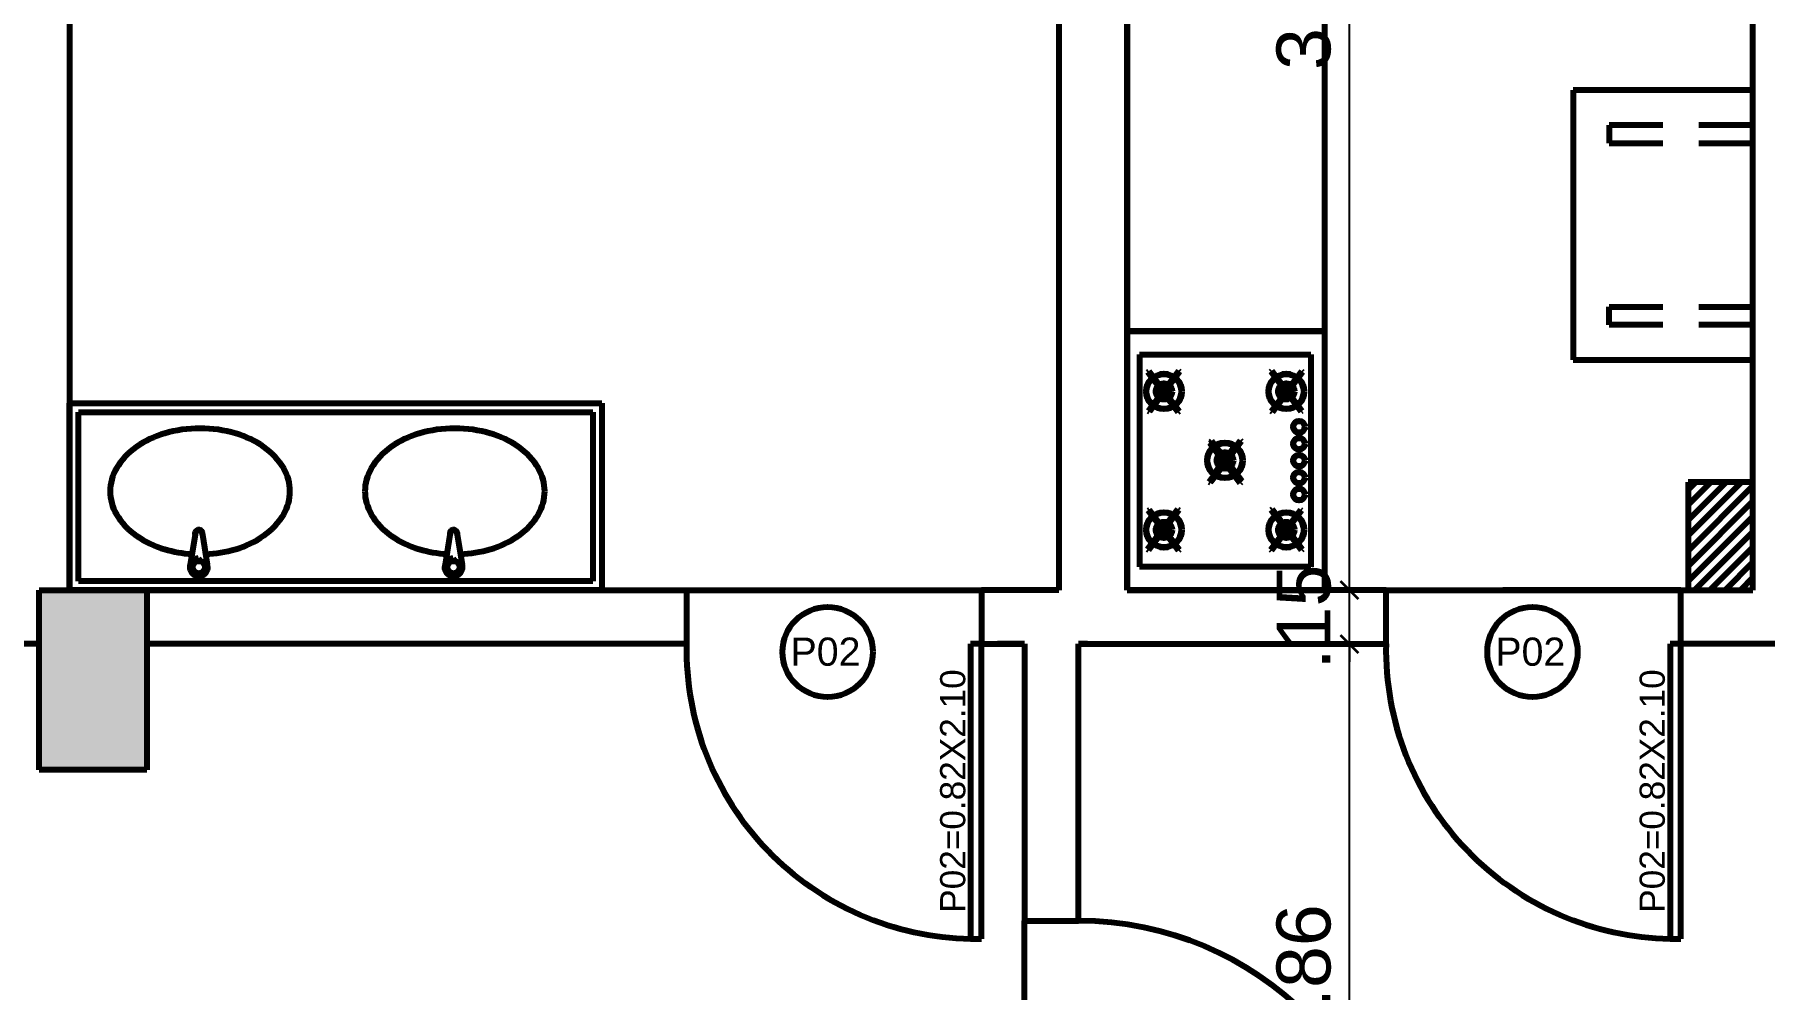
# Model space of a CAD drawing. Header units: metres. Extents: x -15851 to -15710, y 6781 to 6850.
# Drawn here: x -15734.989 to -15730.179, y 6801.607 to 6804.262 of the extents above; entities that cross this region are included whole.
import ezdxf

# ---------------------------------------------------------------- set-up
doc = ezdxf.new("R2010")
doc.units = ezdxf.units.M
doc.linetypes.add('HIDDEN', pattern=[0.375, 0.25, -0.125])
doc.layers.add('cota', color=18, linetype='Continuous', lineweight=9)
doc.layers.add('parede', color=8, linetype='Continuous', lineweight=80)
doc.styles.add('AMBI', font='arial.ttf')
doc.styles.add('arial', font='arial.ttf')
doc.dimstyles.new('1-50', dxfattribs={"dimtxt": 0.15, "dimasz": 0.05, "dimexe": 0.1, "dimexo": 0.15, "dimgap": 0.05, "dimtad": 1, "dimzin": 4, "dimdsep": 46, "dimtxsty": 'arial', "dimblk": 'ARCHTICK', "dimcen": 0, "dimdle": 0.08, "dimclrd": 256, "dimclre": 256, "dimclrt": 256, "dimadec": 1, "dimazin": 0, "dimtfac": 1, "dimtix": 1, "dimtmove": 0, "dimatfit": 0, "dimldrblk": 'ARCHTICK', "dimfxl": 1, "dimtolj": 1, "dimarcsym": 0})

# ---------------------------------------------------------------- blocks, each defined once
blk = doc.blocks.new('asdf')
at = {"layer": 'parede'}
h = blk.add_hatch(color=256, dxfattribs=at)
h.paths.add_polyline_path([(-15936.6437, 6790.3875), (-15936.9437, 6790.3875), (-15936.9437, 6789.8875), (-15936.6437, 6789.8875)])
h.paths.add_polyline_path([(-15936.6437, 6796.4875), (-15936.9437, 6796.4875), (-15936.9437, 6795.9875), (-15936.6437, 6795.9875)])
h.paths.add_polyline_path([(-15936.6437, 6802.7175), (-15936.9437, 6802.7175), (-15936.9437, 6802.2175), (-15936.6437, 6802.2175)])
h.paths.add_polyline_path([(-15941.4237, 6802.7175), (-15941.7237, 6802.7175), (-15941.7237, 6802.2175), (-15941.4237, 6802.2175)])
h.paths.add_polyline_path([(-15941.4237, 6796.4875), (-15941.7237, 6796.4875), (-15941.7237, 6795.9875), (-15941.4237, 6795.9875)])
h.paths.add_polyline_path([(-15941.4237, 6790.3875), (-15941.7237, 6790.3875), (-15941.7237, 6789.8875), (-15941.4237, 6789.8875)])
h.paths.add_polyline_path([(-15941.5737, 6787.3375), (-15941.8737, 6787.3375), (-15941.8737, 6787.1375), (-15941.5737, 6787.1375)])
h.paths.add_polyline_path([(-15946.2037, 6787.3375), (-15946.5037, 6787.3375), (-15946.5037, 6787.1375), (-15946.2037, 6787.1375)])
h.paths.add_polyline_path([(-15948.8937, 6787.3375), (-15949.1937, 6787.3375), (-15949.1937, 6787.1375), (-15948.8937, 6787.1375)])
h.paths.add_polyline_path([(-15950.9837, 6790.3875), (-15951.2837, 6790.3875), (-15951.2837, 6789.8875), (-15950.9837, 6789.8875)])
h.paths.add_polyline_path([(-15955.7637, 6790.3875), (-15956.0637, 6790.3875), (-15956.0637, 6790.2375), (-15956.0637, 6789.8875), (-15955.7637, 6789.8875)])
h.paths.add_polyline_path([(-15960.5437, 6790.3875), (-15960.8437, 6790.3875), (-15960.8437, 6789.8875), (-15960.5437, 6789.8875)])
h.paths.add_polyline_path([(-15960.5437, 6796.4875), (-15960.8437, 6796.4875), (-15960.8437, 6795.9875), (-15960.5437, 6795.9875)])
h.paths.add_polyline_path([(-15955.7637, 6796.4875), (-15956.0637, 6796.4875), (-15956.0637, 6795.9875), (-15955.7637, 6795.9875)])
h.paths.add_polyline_path([(-15950.9837, 6796.4875), (-15951.2837, 6796.4875), (-15951.2837, 6795.9875), (-15950.9837, 6795.9875)])
h.paths.add_polyline_path([(-15946.2037, 6796.4875), (-15946.5037, 6796.4875), (-15946.5037, 6795.9875), (-15946.2037, 6795.9875)])
h.paths.add_polyline_path([(-15943.7537, 6800.7375), (-15944.0537, 6800.7375), (-15944.0537, 6800.5375), (-15943.7537, 6800.5375)])
h.paths.add_polyline_path([(-15946.3187, 6802.7175), (-15946.6187, 6802.7175), (-15946.6187, 6802.2175), (-15946.3187, 6802.2175)])
h.paths.add_polyline_path([(-15948.5937, 6800.7375), (-15948.8937, 6800.7375), (-15948.8937, 6800.5375), (-15948.5937, 6800.5375)])
h.paths.add_polyline_path([(-15953.4337, 6800.7375), (-15953.7337, 6800.7375), (-15953.7337, 6800.5375), (-15953.4337, 6800.5375)])
h.paths.add_polyline_path([(-15950.7887, 6802.7175), (-15951.0887, 6802.7175), (-15951.0887, 6802.2175), (-15950.7887, 6802.2175)])
h.paths.add_polyline_path([(-15955.7637, 6802.7175), (-15956.0637, 6802.7175), (-15956.0637, 6802.2175), (-15955.7637, 6802.2175)])
h.paths.add_polyline_path([(-15960.5437, 6802.7175), (-15960.8437, 6802.7175), (-15960.8437, 6802.2175), (-15960.5437, 6802.2175)])
h.paths.add_polyline_path([(-15955.4137, 6806.1675), (-15955.8137, 6806.1675), (-15955.8137, 6805.9675), (-15955.4137, 6805.9675)])
h.paths.add_polyline_path([(-15950.9337, 6806.1675), (-15951.3337, 6806.1675), (-15951.3337, 6805.9675), (-15950.9337, 6805.9675)])
h.paths.add_polyline_path([(-15946.1537, 6806.1675), (-15946.5537, 6806.1675), (-15946.5537, 6805.9675), (-15946.1537, 6805.9675)])
h.paths.add_polyline_path([(-15941.6837, 6806.1675), (-15942.0837, 6806.1675), (-15942.0837, 6805.9675), (-15941.6837, 6805.9675)])
at = {"layer": 'parede', "linetype": 'ByBlock'}
h = blk.add_hatch(color=256, dxfattribs=at)
h.paths.add_polyline_path([(-15943.4911, 6803.2697), (-15943.4775, 6803.2878, -0.498387), (-15943.4775, 6803.2516)])
h.paths.add_polyline_path([(-15943.4911, 6803.2697), (-15943.5048, 6803.2878, -0.16294), (-15943.4911, 6803.2924, -0.16294), (-15943.4775, 6803.2878)])
h.paths.add_polyline_path([(-15943.5048, 6803.2516, -0.498387), (-15943.5048, 6803.2878), (-15943.4911, 6803.2697)])
h.paths.add_polyline_path([(-15943.5048, 6803.2516), (-15943.4911, 6803.2697), (-15943.4775, 6803.2516, -0.16294), (-15943.4911, 6803.247, -0.16294)])
h = blk.add_hatch(color=256, dxfattribs=at)
h.paths.add_polyline_path([(-15943.1509, 6803.2697), (-15943.1646, 6803.2878, 0.498387), (-15943.1646, 6803.2516)])
h.paths.add_polyline_path([(-15943.1509, 6803.2697), (-15943.1373, 6803.2878, 0.16294), (-15943.1509, 6803.2924, 0.16294), (-15943.1646, 6803.2878)])
h.paths.add_polyline_path([(-15943.1373, 6803.2516, 0.498387), (-15943.1373, 6803.2878), (-15943.1509, 6803.2697)])
h.paths.add_polyline_path([(-15943.1373, 6803.2516), (-15943.1509, 6803.2697), (-15943.1646, 6803.2516, 0.16294), (-15943.1509, 6803.247, 0.16294)])
h = blk.add_hatch(color=256, dxfattribs=at)
h.paths.add_polyline_path([(-15943.3211, 6803.0774), (-15943.3012, 6803.0511, 0.498387), (-15943.3012, 6803.1037)])
h.paths.add_polyline_path([(-15943.3211, 6803.0774), (-15943.3409, 6803.0511, 0.16294), (-15943.3211, 6803.0445, 0.16294), (-15943.3012, 6803.0511)])
h.paths.add_polyline_path([(-15943.3409, 6803.1037, 0.498387), (-15943.3409, 6803.0511), (-15943.3211, 6803.0774)])
h.paths.add_polyline_path([(-15943.3409, 6803.1037), (-15943.3211, 6803.0774), (-15943.3012, 6803.1037, 0.16294), (-15943.3211, 6803.1103, 0.16294)])
h = blk.add_hatch(color=256, dxfattribs=at)
h.paths.add_polyline_path([(-15943.4911, 6802.8848), (-15943.4775, 6802.8667, 0.498387), (-15943.4775, 6802.9029)])
h.paths.add_polyline_path([(-15943.4911, 6802.8848), (-15943.5048, 6802.8667, 0.16294), (-15943.4911, 6802.8621, 0.16294), (-15943.4775, 6802.8667)])
h.paths.add_polyline_path([(-15943.5048, 6802.9029, 0.498387), (-15943.5048, 6802.8667), (-15943.4911, 6802.8848)])
h.paths.add_polyline_path([(-15943.5048, 6802.9029), (-15943.4911, 6802.8848), (-15943.4775, 6802.9029, 0.16294), (-15943.4911, 6802.9075, 0.16294)])
h = blk.add_hatch(color=256, dxfattribs=at)
h.paths.add_polyline_path([(-15943.1509, 6802.8848), (-15943.1646, 6802.8667, -0.498387), (-15943.1646, 6802.9029)])
h.paths.add_polyline_path([(-15943.1509, 6802.8848), (-15943.1373, 6802.8667, -0.16294), (-15943.1509, 6802.8621, -0.16294), (-15943.1646, 6802.8667)])
h.paths.add_polyline_path([(-15943.1373, 6802.9029, -0.498387), (-15943.1373, 6802.8667), (-15943.1509, 6802.8848)])
h.paths.add_polyline_path([(-15943.1373, 6802.9029), (-15943.1509, 6802.8848), (-15943.1646, 6802.9029, -0.16294), (-15943.1509, 6802.9075, -0.16294)])
at = {"layer": 'parede'}
for p, q in [((-15943.7837, 6806.0175), (-15943.7837, 6802.7175)), ((-15943.5937, 6802.7175), (-15943.5937, 6806.0175)), ((-15946.5337, 6805.9675), (-15946.5337, 6802.7175)), ((-15941.8537, 6802.7175), (-15941.8537, 6805.9675)), ((-15943.5594, 6803.3723), (-15943.5594, 6802.7823)), ((-15943.0827, 6803.3723), (-15943.0827, 6802.7823)), ((-15946.5337, 6803.2375), (-15945.0537, 6803.2375)), ((-15946.5337, 6802.7175), (-15946.5337, 6803.2375)), ((-15945.0537, 6803.2375), (-15945.0537, 6802.7175)), ((-15946.5087, 6803.2125), (-15945.0787, 6803.2125)), ((-15946.5087, 6802.7425), (-15946.5087, 6803.2125)), ((-15945.0787, 6803.2125), (-15945.0787, 6802.7425)), ((-15941.8537, 6803.0175), (-15942.0337, 6803.0175)), ((-15942.0337, 6803.0175), (-15942.0337, 6802.7175)), ((-15941.8537, 6802.7175), (-15941.8537, 6803.0175)), ((-15946.1847, 6802.8711), (-15946.1984, 6802.7889)), ((-15946.1835, 6802.8783), (-15946.1847, 6802.8711)), ((-15946.1659, 6802.8783), (-15946.1647, 6802.8711)), ((-15946.1647, 6802.8711), (-15946.151, 6802.7889)), ((-15945.4763, 6802.8711), (-15945.49, 6802.7889)), ((-15945.4751, 6802.8783), (-15945.4763, 6802.8711)), ((-15945.4575, 6802.8783), (-15945.4563, 6802.8711)), ((-15945.4563, 6802.8711), (-15945.4427, 6802.7889)), ((-15946.6187, 6802.7175), (-15946.3187, 6802.7175)), ((-15946.6187, 6802.2175), (-15946.6187, 6802.7175)), ((-15945.0537, 6802.7175), (-15946.5337, 6802.7175)), ((-15946.5337, 6802.7175), (-15944.8187, 6802.7175)), ((-15945.0787, 6802.7425), (-15946.5087, 6802.7425)), ((-15946.3187, 6802.7175), (-15946.3187, 6802.2175)), ((-15944.8187, 6802.7175), (-15943.9987, 6802.7175)), ((-15944.8187, 6802.7175), (-15944.8187, 6802.5675)), ((-15943.7837, 6802.7175), (-15943.9987, 6802.7175)), ((-15943.9987, 6802.7175), (-15943.9987, 6802.5675)), ((-15942.8737, 6802.7175), (-15943.5937, 6802.7175)), ((-15942.8737, 6802.7175), (-15942.0537, 6802.7175)), ((-15942.8737, 6802.5675), (-15942.8737, 6802.7175)), ((-15942.0537, 6802.7175), (-15942.5492, 6802.7175)), ((-15942.0537, 6802.5675), (-15942.0537, 6802.7175)), ((-15942.0537, 6802.7175), (-15941.8537, 6802.7175)), ((-15942.0337, 6802.7175), (-15941.8537, 6802.7175)), ((-15946.6187, 6802.5675), (-15947.5637, 6802.5675)), ((-15944.8187, 6802.5675), (-15946.3187, 6802.5675)), ((-15943.9987, 6802.5675), (-15944.0287, 6802.5675)), ((-15944.0287, 6802.5675), (-15944.0287, 6801.7475)), ((-15943.9987, 6801.7475), (-15943.9987, 6802.5675)), ((-15943.9987, 6802.5675), (-15943.8787, 6802.5675)), ((-15943.8787, 6802.5675), (-15943.9537, 6802.5675)), ((-15943.8787, 6802.5675), (-15943.8787, 6801.7975)), ((-15943.7037, 6802.5675), (-15943.7287, 6802.5675)), ((-15943.7287, 6801.7975), (-15943.7287, 6802.5675)), ((-15943.7287, 6802.5675), (-15942.8737, 6802.5675)), ((-15942.0537, 6802.5675), (-15942.0837, 6802.5675)), ((-15942.0837, 6802.5675), (-15942.0837, 6801.7475)), ((-15941.7237, 6802.5675), (-15942.0537, 6802.5675)), ((-15942.0537, 6801.7475), (-15942.0537, 6802.5675)), ((-15946.3187, 6802.2175), (-15946.6187, 6802.2175)), ((-15943.8787, 6800.8975), (-15943.8787, 6801.7975)), ((-15943.8787, 6801.7975), (-15943.7287, 6801.7975)), ((-15944.0287, 6801.7475), (-15943.9987, 6801.7475)), ((-15942.0837, 6801.7475), (-15942.0537, 6801.7475))]:
    blk.add_line(p, q, dxfattribs=at)
at = {"layer": 'parede', "ltscale": 0.2}
for p, q in [((-15943.5937, 6804.3675), (-15943.5937, 6803.4371)), ((-15943.0437, 6803.4371), (-15943.0437, 6804.3675)), ((-15941.8537, 6804.1075), (-15942.3537, 6804.1075)), ((-15942.3537, 6804.1075), (-15942.3537, 6803.3575)), ((-15943.5937, 6803.4371), (-15943.0437, 6803.4371)), ((-15943.0437, 6803.4371), (-15943.5937, 6803.4371)), ((-15943.5937, 6803.4371), (-15943.5937, 6802.7175)), ((-15943.0437, 6802.7175), (-15943.0437, 6803.4371)), ((-15942.3537, 6803.3575), (-15941.8537, 6803.3575)), ((-15943.5937, 6802.7175), (-15943.0437, 6802.7175))]:
    blk.add_line(p, q, dxfattribs=at)
at = {"layer": 'parede', "linetype": 'HIDDEN', "ltscale": 0.6}
for p, q in [((-15941.8537, 6804.0104), (-15942.2537, 6804.0104)), ((-15942.2537, 6804.0104), (-15942.2537, 6803.9604)), ((-15942.2537, 6803.9604), (-15941.8537, 6803.9604)), ((-15942.2537, 6803.4546), (-15942.2537, 6803.5046)), ((-15942.2537, 6803.5046), (-15941.8537, 6803.5046)), ((-15941.8537, 6803.4546), (-15942.2537, 6803.4546))]:
    blk.add_line(p, q, dxfattribs=at)
at = {"layer": 'parede', "linetype": 'ByBlock'}
for p, q in [((-15943.5364, 6803.3233), (-15943.533, 6803.3259)), ((-15943.5364, 6803.3233), (-15943.4526, 6803.2122)), ((-15943.5356, 6803.3239), (-15943.4518, 6803.2128)), ((-15943.5348, 6803.3245), (-15943.451, 6803.2134)), ((-15943.4508, 6803.3271), (-15943.5346, 6803.2159)), ((-15943.45, 6803.3265), (-15943.5338, 6803.2153)), ((-15943.5333, 6803.3256), (-15943.4495, 6803.2145)), ((-15943.5333, 6803.3256), (-15943.4495, 6803.2145)), ((-15943.4493, 6803.326), (-15943.5331, 6803.2149)), ((-15943.5331, 6803.3258), (-15943.4493, 6803.2146)), ((-15943.533, 6803.3259), (-15943.4492, 6803.2147)), ((-15943.4492, 6803.3259), (-15943.533, 6803.2147)), ((-15943.4492, 6803.3259), (-15943.533, 6803.2147)), ((-15943.4492, 6803.3259), (-15943.533, 6803.2147)), ((-15943.4477, 6803.3247), (-15943.5315, 6803.2136)), ((-15943.4508, 6803.3271), (-15943.4477, 6803.3247)), ((-15943.1913, 6803.3271), (-15943.1944, 6803.3247)), ((-15943.1944, 6803.3247), (-15943.1106, 6803.2136)), ((-15943.1091, 6803.3259), (-15943.1929, 6803.2147)), ((-15943.1929, 6803.3259), (-15943.1091, 6803.2147)), ((-15943.1929, 6803.3259), (-15943.1091, 6803.2147)), ((-15943.1929, 6803.3259), (-15943.1091, 6803.2147)), ((-15943.1927, 6803.326), (-15943.1089, 6803.2149)), ((-15943.1089, 6803.3258), (-15943.1927, 6803.2146)), ((-15943.1088, 6803.3256), (-15943.1926, 6803.2145)), ((-15943.1088, 6803.3256), (-15943.1926, 6803.2145)), ((-15943.1921, 6803.3265), (-15943.1083, 6803.2153)), ((-15943.1913, 6803.3271), (-15943.1075, 6803.2159)), ((-15943.1073, 6803.3245), (-15943.1911, 6803.2134)), ((-15943.1065, 6803.3239), (-15943.1903, 6803.2128)), ((-15943.1057, 6803.3233), (-15943.1895, 6803.2122)), ((-15943.1057, 6803.3233), (-15943.1091, 6803.3259)), ((-15943.5346, 6803.2159), (-15943.5315, 6803.2136)), ((-15943.4526, 6803.2122), (-15943.4492, 6803.2147)), ((-15943.1895, 6803.2122), (-15943.1929, 6803.2147)), ((-15943.1075, 6803.2159), (-15943.1106, 6803.2136)), ((-15943.3652, 6803.0187), (-15943.2814, 6803.1299)), ((-15943.3644, 6803.0181), (-15943.2806, 6803.1293)), ((-15943.3636, 6803.0175), (-15943.2798, 6803.1287)), ((-15943.3634, 6803.1261), (-15943.3602, 6803.1284)), ((-15943.2796, 6803.015), (-15943.3634, 6803.1261)), ((-15943.2788, 6803.0156), (-15943.3626, 6803.1267)), ((-15943.3625, 6803.0223), (-15943.2787, 6803.1334)), ((-15943.3621, 6803.0164), (-15943.2783, 6803.1275)), ((-15943.3621, 6803.0164), (-15943.2783, 6803.1275)), ((-15943.3619, 6803.0163), (-15943.2781, 6803.1274)), ((-15943.2781, 6803.016), (-15943.3619, 6803.1272)), ((-15943.278, 6803.0162), (-15943.3618, 6803.1273)), ((-15943.278, 6803.0162), (-15943.3618, 6803.1273)), ((-15943.278, 6803.0162), (-15943.3618, 6803.1273)), ((-15943.3618, 6803.0162), (-15943.278, 6803.1273)), ((-15943.3617, 6803.0217), (-15943.2779, 6803.1328)), ((-15943.3609, 6803.0211), (-15943.2771, 6803.1322)), ((-15943.3607, 6803.1296), (-15943.3576, 6803.132)), ((-15943.2769, 6803.0185), (-15943.3607, 6803.1296)), ((-15943.2764, 6803.0173), (-15943.3602, 6803.1284)), ((-15943.2761, 6803.0191), (-15943.3599, 6803.1302)), ((-15943.3594, 6803.0199), (-15943.2756, 6803.1311)), ((-15943.3594, 6803.0199), (-15943.2756, 6803.1311)), ((-15943.3592, 6803.0198), (-15943.2754, 6803.1309)), ((-15943.2754, 6803.0196), (-15943.3592, 6803.1307)), ((-15943.3591, 6803.0197), (-15943.2753, 6803.1308)), ((-15943.2753, 6803.0197), (-15943.3591, 6803.1308)), ((-15943.2753, 6803.0197), (-15943.3591, 6803.1308)), ((-15943.2753, 6803.0197), (-15943.3591, 6803.1308)), ((-15943.2738, 6803.0208), (-15943.3576, 6803.132)), ((-15943.3519, 6803.0403), (-15943.2937, 6803.1175)), ((-15943.3509, 6803.0395), (-15943.2927, 6803.1167)), ((-15943.3509, 6803.0395), (-15943.2927, 6803.1167)), ((-15943.3508, 6803.0394), (-15943.2926, 6803.1166)), ((-15943.2926, 6803.0393), (-15943.3508, 6803.1165)), ((-15943.2925, 6803.0394), (-15943.3506, 6803.1165)), ((-15943.2925, 6803.0394), (-15943.3506, 6803.1165)), ((-15943.2925, 6803.0394), (-15943.3506, 6803.1165)), ((-15943.3506, 6803.0394), (-15943.2925, 6803.1165)), ((-15943.2914, 6803.0402), (-15943.3496, 6803.1173)), ((-15943.2814, 6803.1299), (-15943.278, 6803.1273)), ((-15943.2787, 6803.1334), (-15943.2753, 6803.1308)), ((-15943.3652, 6803.0187), (-15943.3618, 6803.0162)), ((-15943.2796, 6803.015), (-15943.2764, 6803.0173)), ((-15943.5364, 6802.8312), (-15943.4526, 6802.9424)), ((-15943.5356, 6802.8306), (-15943.4518, 6802.9418)), ((-15943.5348, 6802.83), (-15943.451, 6802.9412)), ((-15943.5346, 6802.9386), (-15943.5315, 6802.9409)), ((-15943.4508, 6802.8275), (-15943.5346, 6802.9386)), ((-15943.45, 6802.8281), (-15943.5338, 6802.9392)), ((-15943.5333, 6802.8289), (-15943.4495, 6802.94)), ((-15943.5333, 6802.8289), (-15943.4495, 6802.94)), ((-15943.5331, 6802.8288), (-15943.4493, 6802.9399)), ((-15943.4493, 6802.8286), (-15943.5331, 6802.9397)), ((-15943.533, 6802.8287), (-15943.4492, 6802.9398)), ((-15943.4492, 6802.8287), (-15943.533, 6802.9398)), ((-15943.4492, 6802.8287), (-15943.533, 6802.9398)), ((-15943.4492, 6802.8287), (-15943.533, 6802.9398)), ((-15943.4477, 6802.8298), (-15943.5315, 6802.9409)), ((-15943.4526, 6802.9424), (-15943.4492, 6802.9398)), ((-15943.1944, 6802.8298), (-15943.1106, 6802.9409)), ((-15943.1895, 6802.9424), (-15943.1929, 6802.9398)), ((-15943.1091, 6802.8287), (-15943.1929, 6802.9398)), ((-15943.1929, 6802.8287), (-15943.1091, 6802.9398)), ((-15943.1929, 6802.8287), (-15943.1091, 6802.9398)), ((-15943.1929, 6802.8287), (-15943.1091, 6802.9398)), ((-15943.1089, 6802.8288), (-15943.1927, 6802.9399)), ((-15943.1927, 6802.8286), (-15943.1089, 6802.9397)), ((-15943.1088, 6802.8289), (-15943.1926, 6802.94)), ((-15943.1088, 6802.8289), (-15943.1926, 6802.94)), ((-15943.1921, 6802.8281), (-15943.1083, 6802.9392)), ((-15943.1913, 6802.8275), (-15943.1075, 6802.9386)), ((-15943.1073, 6802.83), (-15943.1911, 6802.9412)), ((-15943.1065, 6802.8306), (-15943.1903, 6802.9418)), ((-15943.1057, 6802.8312), (-15943.1895, 6802.9424)), ((-15943.1075, 6802.9386), (-15943.1106, 6802.9409)), ((-15943.5364, 6802.8312), (-15943.533, 6802.8287)), ((-15943.4508, 6802.8275), (-15943.4477, 6802.8298)), ((-15943.1913, 6802.8275), (-15943.1944, 6802.8298)), ((-15943.1057, 6802.8312), (-15943.1091, 6802.8287))]:
    blk.add_line(p, q, dxfattribs=at)
at = {"layer": 'parede', "linetype": 'Continuous'}
for p, q in [((-15942.0337, 6802.9965), (-15942.0127, 6803.0175)), ((-15942.0337, 6802.954), (-15941.9703, 6803.0175)), ((-15942.0337, 6802.9116), (-15941.9278, 6803.0175)), ((-15942.0337, 6802.8692), (-15941.8854, 6803.0175)), ((-15942.0337, 6802.8268), (-15941.8537, 6803.0068)), ((-15942.0337, 6802.7843), (-15941.8537, 6802.9643)), ((-15942.0337, 6802.7419), (-15941.8537, 6802.9219)), ((-15942.0157, 6802.7175), (-15941.8537, 6802.8795)), ((-15941.9733, 6802.7175), (-15941.8537, 6802.8371)), ((-15941.9308, 6802.7175), (-15941.8537, 6802.7946)), ((-15941.8884, 6802.7175), (-15941.8537, 6802.7522))]:
    blk.add_line(p, q, dxfattribs=at)
at = {"layer": 'parede', "linetype": 'ByBlock'}
for points in [[(-15943.5594, 6803.3723), (-15943.0827, 6803.3723)], [(-15943.0827, 6802.7823), (-15943.5594, 6802.7823)]]:
    blk.add_lwpolyline(points, dxfattribs=at)
for centre, radius in [((-15943.4911, 6803.2697), 0.0496), ((-15943.4911, 6803.2697), 0.0483), ((-15943.4911, 6803.2697), 0.0227), ((-15943.1509, 6803.2697), 0.0496), ((-15943.1509, 6803.2697), 0.0483), ((-15943.1509, 6803.2697), 0.0227), ((-15943.1155, 6803.1714), 0.0167), ((-15943.1155, 6803.1244), 0.0167), ((-15943.1155, 6803.1714), 0.0157), ((-15943.1155, 6803.1244), 0.0157), ((-15943.3216, 6803.078), 0.0496), ((-15943.3216, 6803.078), 0.0483), ((-15943.3216, 6803.078), 0.0227), ((-15943.1155, 6803.0773), 0.0167), ((-15943.1155, 6803.0773), 0.0157), ((-15943.1155, 6803.0302), 0.0167), ((-15943.1155, 6803.0302), 0.0157), ((-15943.1155, 6802.9831), 0.0167), ((-15943.1155, 6802.9831), 0.0157), ((-15943.4911, 6802.8848), 0.0496), ((-15943.4911, 6802.8848), 0.0483), ((-15943.4911, 6802.8848), 0.0227), ((-15943.1509, 6802.8848), 0.0496), ((-15943.1509, 6802.8848), 0.0483), ((-15943.1509, 6802.8848), 0.0227)]:
    blk.add_circle(centre, radius, dxfattribs=at)
at = {"layer": 'parede'}
for centre, radius in [((-15946.1747, 6802.7808), 0.017), ((-15945.4663, 6802.7808), 0.017), ((-15944.4262, 6802.5452), 0.1254), ((-15942.4665, 6802.5452), 0.1254)]:
    blk.add_circle(centre, radius, dxfattribs=at)
at = {"layer": 'parede', "linetype": 'Continuous', "ltscale": 0.1}
for centre, radius, start, end in [((-15946.197, 6802.9001), 0.2633, 106.1695, 124.992), ((-15946.1712, 6802.8111), 0.3559, 90, 106.1695), ((-15946.1712, 6802.8111), 0.3559, 73.8305, 90), ((-15946.1454, 6802.9001), 0.2633, 55.008, 73.8305), ((-15945.4886, 6802.9001), 0.2633, 106.1695, 124.992), ((-15945.4628, 6802.8111), 0.3559, 90, 106.1695), ((-15945.4628, 6802.8111), 0.3559, 73.8305, 90), ((-15945.437, 6802.9001), 0.2633, 55.008, 73.8305), ((-15946.2364, 6802.9564), 0.1945, 124.992, 149.3858), ((-15946.1059, 6802.9564), 0.1945, 30.6142, 55.008), ((-15945.528, 6802.9564), 0.1945, 124.992, 149.3858), ((-15945.3975, 6802.9564), 0.1945, 30.6142, 55.008), ((-15946.2966, 6802.992), 0.1246, 149.3858, 180), ((-15946.0457, 6802.992), 0.1246, 0, 30.6142), ((-15945.5882, 6802.992), 0.1246, 149.3858, 180), ((-15945.3374, 6802.992), 0.1246, 0, 30.6142), ((-15946.2966, 6802.992), 0.1246, 180, 210.6142), ((-15946.0457, 6802.992), 0.1246, 329.3858, 360), ((-15945.5882, 6802.992), 0.1246, 180, 210.6142), ((-15945.3374, 6802.992), 0.1246, 329.3858, 360), ((-15946.2364, 6803.0276), 0.1945, 210.6142, 235.008), ((-15946.1059, 6803.0276), 0.1945, 304.992, 329.3858), ((-15945.528, 6803.0276), 0.1945, 210.6142, 235.008), ((-15945.3975, 6803.0276), 0.1945, 304.992, 329.3858), ((-15946.197, 6803.084), 0.2633, 235.008, 253.8305), ((-15946.1454, 6803.084), 0.2633, 286.1695, 304.992), ((-15945.4886, 6803.084), 0.2633, 235.008, 253.8305), ((-15945.437, 6803.084), 0.2633, 286.1695, 304.992), ((-15946.1712, 6803.1729), 0.3559, 253.8305, 266.3902), ((-15946.1712, 6803.1729), 0.3559, 272.4778, 286.1695), ((-15945.4628, 6803.1729), 0.3559, 253.8305, 266.3902), ((-15945.4628, 6803.1729), 0.3559, 272.4778, 286.1695)]:
    blk.add_arc(centre, radius, start, end, dxfattribs=at)
at = {"layer": 'parede'}
for centre, radius, start, end in [((-15946.1747, 6802.8745), 0.0106, 341.2845, 198.7155), ((-15946.1747, 6802.873), 0.0103, 30.8046, 149.1954), ((-15945.4663, 6802.8745), 0.0106, 341.2845, 198.7155), ((-15945.4663, 6802.873), 0.0103, 30.8046, 149.1954), ((-15946.1747, 6802.7808), 0.025, 92.1718, 161.1513), ((-15946.1593, 6802.8126), 0.0177, 202.7472, 285.6562), ((-15945.4663, 6802.7808), 0.025, 92.1718, 161.1513), ((-15945.4509, 6802.8126), 0.0177, 202.7472, 285.6562), ((-15946.1747, 6802.7808), 0.025, 161.1513, 18.8487), ((-15946.1747, 6802.7808), 0.025, 18.8487, 36.2316), ((-15945.4663, 6802.7808), 0.025, 161.1513, 18.8487), ((-15945.4663, 6802.7808), 0.025, 18.8487, 36.2316), ((-15944.0137, 6802.5525), 0.8051, 178.9325, 268.9325), ((-15942.0687, 6802.5525), 0.8051, 178.9325, 268.9325), ((-15943.7287, 6800.8975), 0.9, 0, 90)]:
    blk.add_arc(centre, radius, start, end, dxfattribs=at)
at = {"layer": 'parede', "style": 'AMBI'}
for p in [(-15944.5295, 6802.507), (-15942.5698, 6802.507)]:
    blk.add_text('P02', height=0.07833, dxfattribs=at).set_placement(p)
for p in [(-15944.0435, 6801.8201), (-15942.0985, 6801.8201)]:
    blk.add_text('P02=0.82X2.10', height=0.07, rotation=90, dxfattribs=at).set_placement(p)
blk = doc.blocks.new('_ArchTick')
at = {"color": 0, "linetype": 'ByBlock', "const_width": 0.15}
blk.add_lwpolyline([(-0.5, -0.5), (0.5, 0.5)], dxfattribs=at)
blk = doc.blocks.new('*D323')
at = {"layer": 'cota', "lineweight": -2, "transparency": 16777216}
for p, q in [((-15731.3329, 6800.6325), (-15731.3329, 6802.6475)), ((-15731.4205, 6802.5675), (-15731.4329, 6802.5675)), ((-15731.4205, 6800.7125), (-15731.4329, 6800.7125))]:
    blk.add_line(p, q, dxfattribs=at)
at = {"layer": 'Defpoints', "color": 0, "transparency": 16777216}
for p in [(-15731.3329, 6802.5675), (-15731.2705, 6802.5675), (-15731.2705, 6800.7125)]:
    blk.add_point(p, dxfattribs=at)
at = {"layer": 'cota', "lineweight": -2, "transparency": 16777216, "xscale": 0.05, "yscale": 0.05, "zscale": 0.05}
for p, rotation in [((-15731.3329, 6802.5675), 90), ((-15731.3329, 6800.7125), 270)]:
    blk.add_blockref('_ArchTick', p, dxfattribs=dict(at, rotation=rotation))
at = {"layer": 'cota', "transparency": 16777216, "insert": (-15731.4595, 6801.64), "char_height": 0.15, "attachment_point": 5, "rotation": 90, "style": 'arial'}
blk.add_mtext('\\A1;1.86', dxfattribs=at)
blk = doc.blocks.new('*D324')
at = {"layer": 'cota', "lineweight": -2, "transparency": 16777216}
for p, q in [((-15731.3329, 6802.7175), (-15731.3329, 6802.7675)), ((-15731.4205, 6802.7175), (-15731.4329, 6802.7175)), ((-15731.3329, 6802.5675), (-15731.3329, 6802.7175)), ((-15731.4205, 6802.5675), (-15731.4329, 6802.5675)), ((-15731.3329, 6802.5675), (-15731.3329, 6802.5175))]:
    blk.add_line(p, q, dxfattribs=at)
at = {"layer": 'Defpoints', "color": 0, "transparency": 16777216}
for p in [(-15731.3329, 6802.7175), (-15731.2705, 6802.7175), (-15731.2705, 6802.5675)]:
    blk.add_point(p, dxfattribs=at)
at = {"layer": 'cota', "lineweight": -2, "transparency": 16777216, "xscale": 0.05, "yscale": 0.05, "zscale": 0.05}
for p, rotation in [((-15731.3329, 6802.7175), 270), ((-15731.3329, 6802.5675), 90)]:
    blk.add_blockref('_ArchTick', p, dxfattribs=dict(at, rotation=rotation))
at = {"layer": 'cota', "transparency": 16777216, "insert": (-15731.4595, 6802.6425), "char_height": 0.15, "attachment_point": 5, "rotation": 90, "style": 'arial'}
blk.add_mtext('\\A1;.15', dxfattribs=at)
blk = doc.blocks.new('*D325')
at = {"layer": 'cota', "lineweight": -2, "transparency": 16777216}
for p, q in [((-15731.3329, 6802.6375), (-15731.3329, 6806.0975)), ((-15731.4205, 6806.0175), (-15731.4329, 6806.0175)), ((-15731.4205, 6802.7175), (-15731.4329, 6802.7175))]:
    blk.add_line(p, q, dxfattribs=at)
at = {"layer": 'Defpoints', "color": 0, "transparency": 16777216}
for p in [(-15731.3329, 6806.0175), (-15731.2705, 6806.0175), (-15731.2705, 6802.7175)]:
    blk.add_point(p, dxfattribs=at)
at = {"layer": 'cota', "lineweight": -2, "transparency": 16777216, "xscale": 0.05, "yscale": 0.05, "zscale": 0.05}
for p, rotation in [((-15731.3329, 6806.0175), 90), ((-15731.3329, 6802.7175), 270)]:
    blk.add_blockref('_ArchTick', p, dxfattribs=dict(at, rotation=rotation))
at = {"layer": 'cota', "transparency": 16777216, "insert": (-15731.4596, 6804.3675), "char_height": 0.15, "attachment_point": 5, "rotation": 90, "style": 'arial'}
blk.add_mtext('\\A1;3.30', dxfattribs=at)

msp = doc.modelspace()

# ---------------------------------------------------------------- block references
at = {"layer": 'parede'}
msp.add_blockref('asdf', (211.6426, 0), dxfattribs=at)

# ---------------------------------------------------------------- dimensions: what is measured, and where the dimension line sits
at = {"layer": 'cota'}
dim = msp.add_linear_dim(base=(-15731.3329, 6806.0175), p1=(-15731.2705, 6802.7175), p2=(-15731.2705, 6806.0175), angle=90, dimstyle='1-50', dxfattribs=at)
dim.commit()
dim.dimension.update_dxf_attribs({"geometry": '*D325', "text_midpoint": (-15731.4596, 6804.3675)})
for base, p1, p2, picture, middle in [((-15731.3329, 6802.7175), (-15731.2705, 6802.5675), (-15731.2705, 6802.7175), '*D324', (-15731.4595, 6802.6425)), ((-15731.3329224638, 6802.5674798172), (-15731.2704994416, 6800.7124798172), (-15731.2704994416, 6802.5674798172), '*D323', (-15731.4595084119, 6801.6399798172))]:
    dim = msp.add_linear_dim(base=base, p1=p1, p2=p2, angle=90, dimstyle='1-50', override={"dimtmove": 1}, dxfattribs=at)
    dim.commit()
    dim.dimension.update_dxf_attribs({"geometry": picture, "text_midpoint": middle})

doc.saveas('drawing.dxf')
